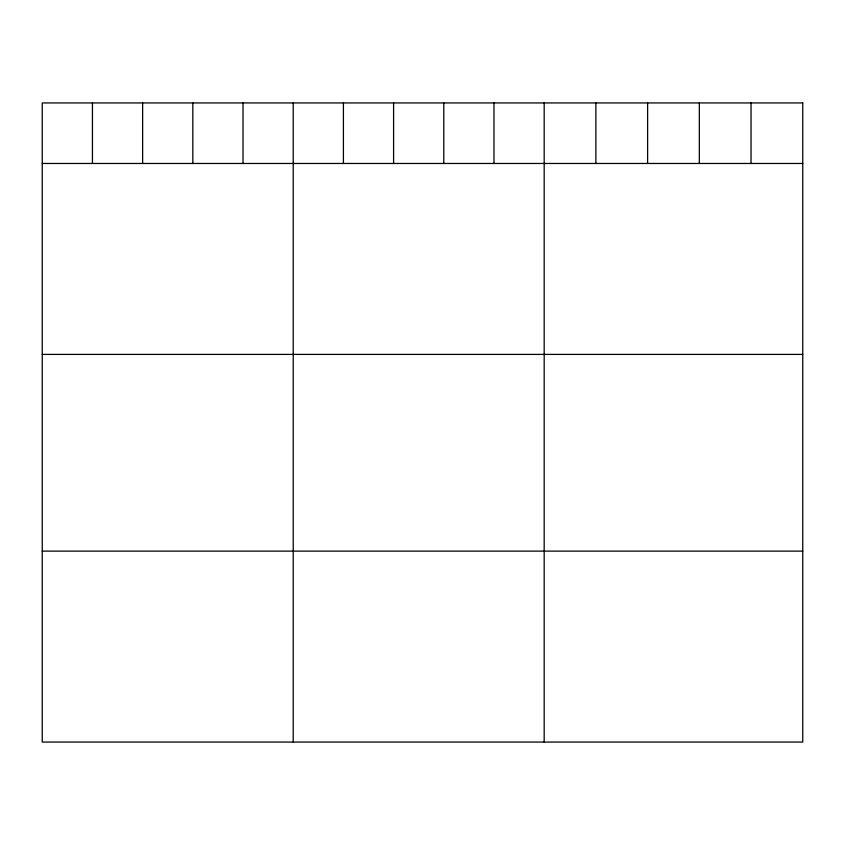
<?xml version="1.0" encoding="UTF-8"?>
<svg xmlns="http://www.w3.org/2000/svg" width="845" height="845" viewBox="0 0 845 845"><rect width="100%" height="100%" fill="white"/><g stroke="black" fill="none" stroke-linecap="round" stroke-linejoin="round"><path stroke-width="1.27" d="M42.25 163.465L802.75 163.465M42.25 354.404L802.75 354.404M42.25 551.12L802.75 551.12M751.036 102.942L751.036 163.465M699.322 102.942L699.322 163.465M647.608 102.942L647.608 163.465M595.894 102.942L595.894 163.465M544.18 102.942L544.18 742.058M493.987 102.942L493.987 163.465M443.794 102.942L443.794 163.465M393.601 102.942L393.601 163.465M343.408 102.942L343.408 163.465M293.215 102.942L293.215 742.058M243.022 102.942L243.022 163.465M192.829 102.942L192.829 163.465M142.636 102.942L142.636 163.465M92.443 102.942L92.443 163.465M802.75 102.942L42.25 102.942L42.25 742.058L802.75 742.058L802.75 102.942"/></g></svg>
